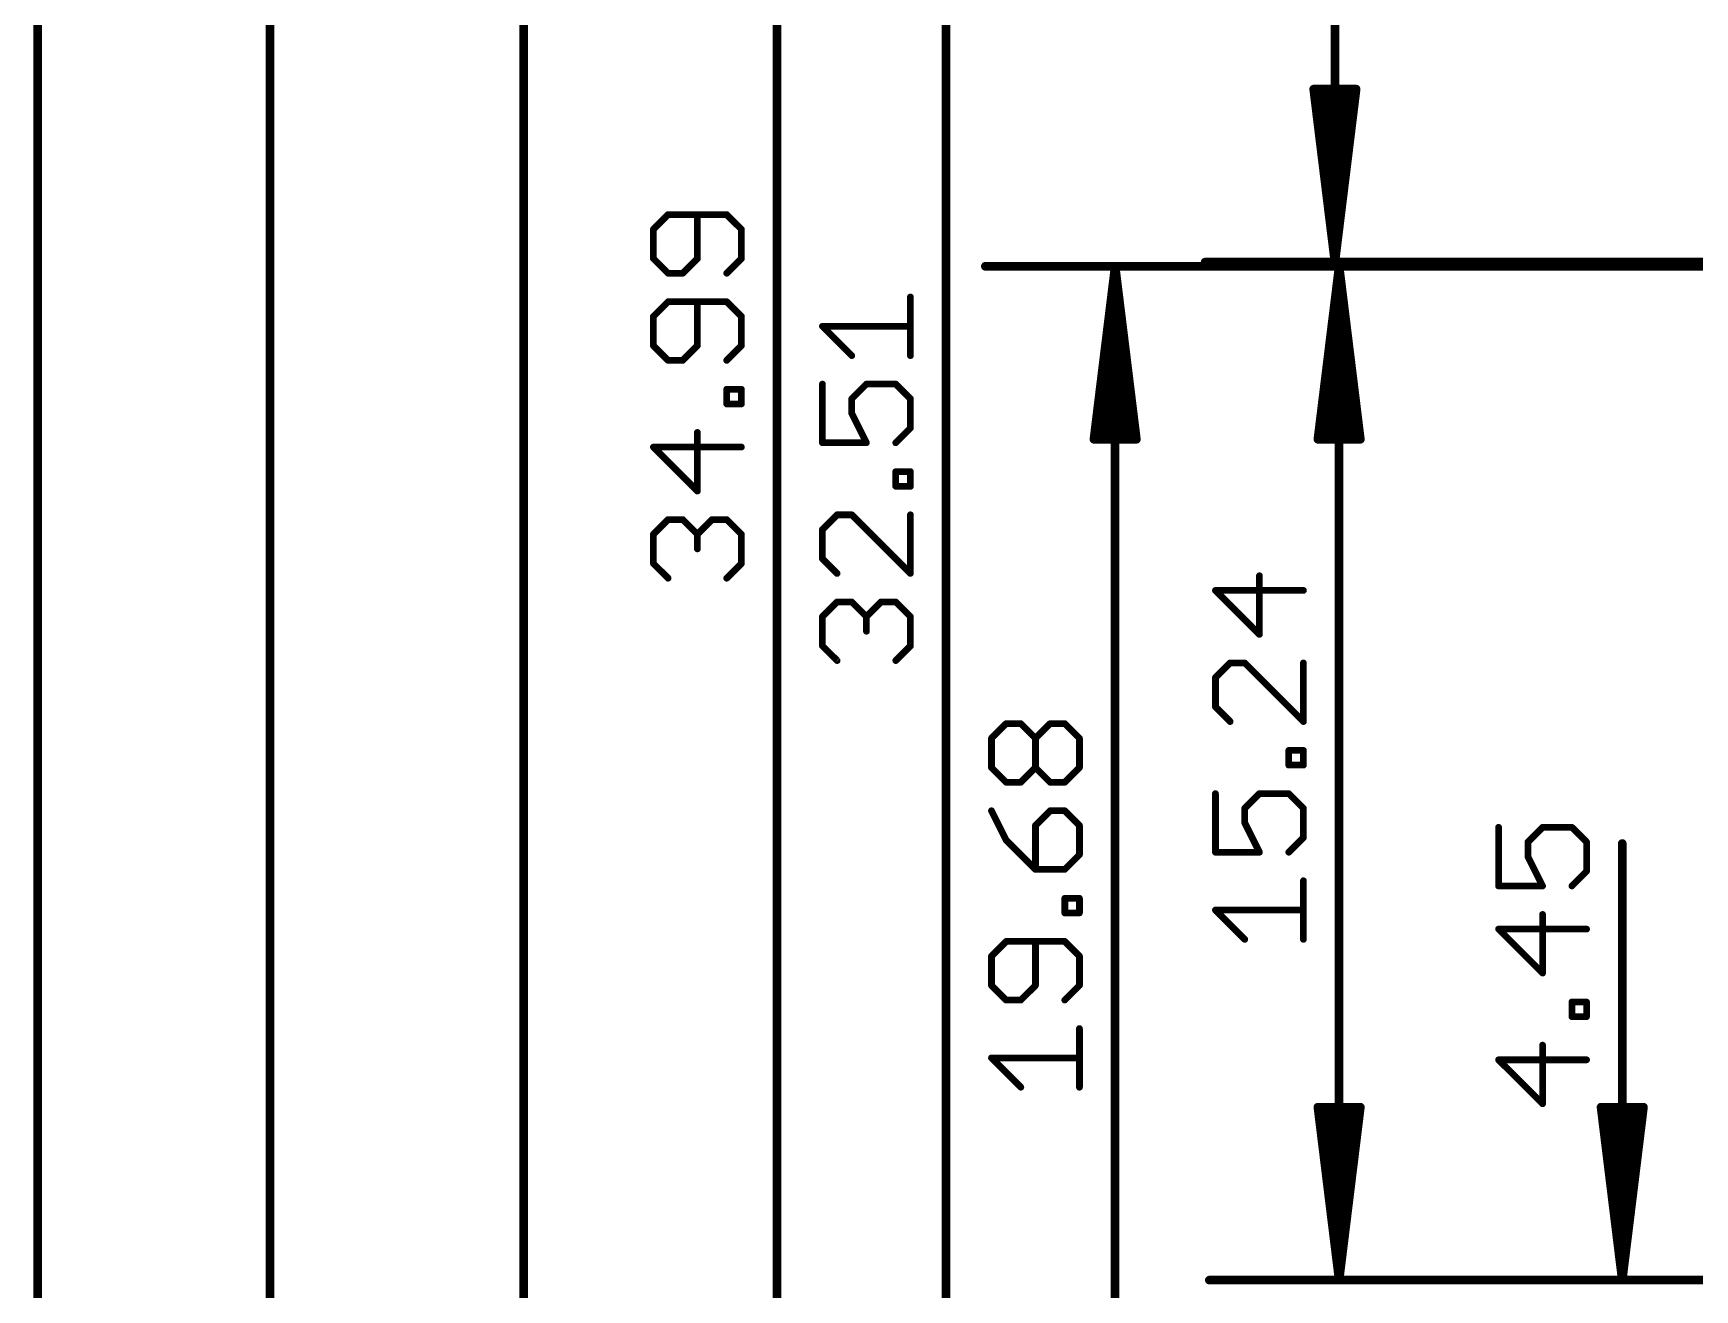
# Model space of a CAD drawing. Extents: x -31 to 85, y -21 to 97.
# Drawn here: x -28.96 to -3.99, y 4.3 to 23.19 of the extents above; entities that cross this region are included whole.
import ezdxf

# ---------------------------------------------------------------- set-up
doc = ezdxf.new("R2010")
doc.units = 0
doc.layers.add('47', color=253, linetype='CONTINUOUS')

msp = doc.modelspace()

# ---------------------------------------------------------------- linework, layer by layer
at = {"layer": '47'}
for points, const_width in [([(-28.8925, 0), (-28.8925, 84.963)], 0.13), ([(-25.4, 0), (-25.4, 79.9465)], 0.13), ([(-21.59, 0), (-21.59, 73.5965)], 0.13), ([(-17.78, 0), (-17.78, 34.9885)], 0.13), ([(-9.398, 19.7485), (-9.398, 34.9885)], 0.13), ([(-15.24, 0), (-15.24, 32.512)], 0.13), ([(-9.398, 19.7485), (-9.7172, 22.3485)], 0.13), ([(-9.7172, 22.3485), (-9.0788, 22.3485)], 0.13), ([(-9.398, 19.7485), (-9.658, 22.3485)], 0.13), ([(-9.398, 19.7485), (-9.528, 22.3485)], 0.13), ([(-9.0788, 22.3485), (-9.398, 19.7485)], 0.13), ([(-9.268, 22.3485), (-9.398, 19.7485)], 0.13), ([(-9.138, 22.3485), (-9.398, 19.7485)], 0.13), ([(-19.418, 20.462), (-19.6383, 20.2417)], 0.1016), ([(-18.5367, 20.462), (-19.418, 20.462)], 0.1016), ([(-18.9774, 19.8011), (-18.9774, 20.462)], 0.1016), ([(-18.3164, 20.2417), (-18.5367, 20.462)], 0.1016), ([(-19.6383, 20.2417), (-19.6383, 19.8011)], 0.1016), ([(-18.3164, 19.8011), (-18.3164, 20.2417)], 0.1016), ([(-19.6383, 19.8011), (-19.418, 19.5808)], 0.1016), ([(-19.1977, 19.5808), (-18.9774, 19.8011)], 0.1016), ([(-18.5367, 19.5808), (-18.3164, 19.8011)], 0.1016), ([(40.8305, 19.685), (-14.65, 19.685)], 0.13), ([(-12.7, 19.685), (-13.0192, 17.085)], 0.13), ([(-12.7, 19.685), (-12.96, 17.085)], 0.13), ([(-12.7, 19.685), (-12.83, 17.085)], 0.13), ([(-12.7, 0), (-12.7, 19.685)], 0.13), ([(-12.3808, 17.085), (-12.7, 19.685)], 0.13), ([(-12.57, 17.085), (-12.7, 19.685)], 0.13), ([(-12.44, 17.085), (-12.7, 19.685)], 0.13), ([(25.2095, 19.7485), (-11.348, 19.7485)], 0.13), ([(25.3365, 19.685), (-11.2845, 19.685)], 0.13), ([(-9.3345, 19.685), (-9.6537, 17.085)], 0.13), ([(-9.3345, 19.685), (-9.5945, 17.085)], 0.13), ([(-9.3345, 19.685), (-9.4645, 17.085)], 0.13), ([(-9.3345, 4.445), (-9.3345, 19.685)], 0.13), ([(-9.0153, 17.085), (-9.3345, 19.685)], 0.13), ([(-9.2045, 17.085), (-9.3345, 19.685)], 0.13), ([(-9.0745, 17.085), (-9.3345, 19.685)], 0.13), ([(-19.418, 19.5808), (-19.1977, 19.5808)], 0.1016), ([(-15.7764, 18.3425), (-15.7764, 19.2238)], 0.1016), ([(-19.418, 19.1523), (-19.6383, 18.932)], 0.1016), ([(-19.6383, 18.932), (-19.6383, 18.4913)], 0.1016), ([(-18.5367, 19.1523), (-19.418, 19.1523)], 0.1016), ([(-18.9774, 18.4913), (-18.9774, 19.1523)], 0.1016), ([(-18.3164, 18.932), (-18.5367, 19.1523)], 0.1016), ([(-18.3164, 18.4913), (-18.3164, 18.932)], 0.1016), ([(-16.6577, 18.3425), (-17.0983, 18.7831)], 0.1016), ([(-17.0983, 18.7831), (-15.7764, 18.7831)], 0.1016), ([(-19.6383, 18.4913), (-19.418, 18.271)], 0.1016), ([(-19.1977, 18.271), (-18.9774, 18.4913)], 0.1016), ([(-18.5367, 18.271), (-18.3164, 18.4913)], 0.1016), ([(-19.418, 18.271), (-19.1977, 18.271)], 0.1016), ([(-18.5367, 17.6162), (-18.5367, 17.8365)], 0.1016), ([(-18.5367, 17.8365), (-18.3164, 17.8365)], 0.1016), ([(-18.3164, 17.8365), (-18.3164, 17.6162)], 0.1016), ([(-17.0983, 17.9141), (-17.0983, 17.0328)], 0.1016), ([(-16.6577, 17.6937), (-16.4374, 17.9141)], 0.1016), ([(-16.6577, 17.4734), (-16.6577, 17.6937)], 0.1016), ([(-16.4374, 17.9141), (-15.9967, 17.9141)], 0.1016), ([(-15.9967, 17.9141), (-15.7764, 17.6937)], 0.1016), ([(-15.7764, 17.6937), (-15.7764, 17.2531)], 0.1016), ([(-18.3164, 17.6162), (-18.5367, 17.6162)], 0.1016), ([(-16.4374, 17.0328), (-16.6577, 17.4734)], 0.1016), ([(-18.9774, 16.3064), (-18.9774, 17.1877)], 0.1016), ([(-15.7764, 17.2531), (-15.9967, 17.0328)], 0.1016), ([(-18.3164, 16.9674), (-19.6383, 16.9674)], 0.1016), ([(-19.6383, 16.9674), (-18.9774, 16.3064)], 0.1016), ([(-17.0983, 17.0328), (-16.4374, 17.0328)], 0.1016), ([(-13.0192, 17.085), (-12.3808, 17.085)], 0.13), ([(-9.6537, 17.085), (-9.0153, 17.085)], 0.13), ([(-15.9967, 16.3779), (-15.9967, 16.5982)], 0.1016), ([(-15.9967, 16.5982), (-15.7764, 16.5982)], 0.1016), ([(-15.7764, 16.5982), (-15.7764, 16.3779)], 0.1016), ([(-15.7764, 16.3779), (-15.9967, 16.3779)], 0.1016), ([(-16.878, 15.9495), (-17.0983, 15.7292)], 0.1016), ([(-16.6577, 15.9495), (-16.878, 15.9495)], 0.1016), ([(-15.7764, 15.0682), (-16.6577, 15.9495)], 0.1016), ([(-15.7764, 15.9495), (-15.7764, 15.0682)], 0.1016), ([(-19.6383, 15.6577), (-19.418, 15.878)], 0.1016), ([(-19.418, 15.878), (-19.1977, 15.878)], 0.1016), ([(-19.1977, 15.878), (-18.9774, 15.6577)], 0.1016), ([(-18.9774, 15.6577), (-18.757, 15.878)], 0.1016), ([(-18.757, 15.878), (-18.5367, 15.878)], 0.1016), ([(-18.5367, 15.878), (-18.3164, 15.6577)], 0.1016), ([(-17.0983, 15.7292), (-17.0983, 15.2885)], 0.1016), ([(-19.6383, 15.217), (-19.6383, 15.6577)], 0.1016), ([(-18.9774, 15.6577), (-18.9774, 15.4374)], 0.1016), ([(-18.3164, 15.6577), (-18.3164, 15.217)], 0.1016), ([(-19.418, 14.9967), (-19.6383, 15.217)], 0.1016), ([(-18.3164, 15.217), (-18.5367, 14.9967)], 0.1016), ([(-17.0983, 15.2885), (-16.878, 15.0682)], 0.1016), ([(-10.5319, 14.1515), (-10.5319, 15.0328)], 0.1016), ([(-9.8709, 14.8125), (-11.1928, 14.8125)], 0.1016), ([(-11.1928, 14.8125), (-10.5319, 14.1515)], 0.1016), ([(-17.0983, 14.4194), (-16.878, 14.6398)], 0.1016), ([(-16.878, 14.6398), (-16.6577, 14.6398)], 0.1016), ([(-16.6577, 14.6398), (-16.4374, 14.4194)], 0.1016), ([(-16.4374, 14.4194), (-16.217, 14.6398)], 0.1016), ([(-16.217, 14.6398), (-15.9967, 14.6398)], 0.1016), ([(-15.9967, 14.6398), (-15.7764, 14.4194)], 0.1016), ([(-17.0983, 13.9788), (-17.0983, 14.4194)], 0.1016), ([(-16.4374, 14.4194), (-16.4374, 14.1991)], 0.1016), ([(-15.7764, 14.4194), (-15.7764, 13.9788)], 0.1016), ([(-16.878, 13.7585), (-17.0983, 13.9788)], 0.1016), ([(-15.7764, 13.9788), (-15.9967, 13.7585)], 0.1016), ([(-10.9725, 13.7231), (-11.1928, 13.5027)], 0.1016), ([(-10.7522, 13.7231), (-10.9725, 13.7231)], 0.1016), ([(-9.8709, 12.8418), (-10.7522, 13.7231)], 0.1016), ([(-9.8709, 13.7231), (-9.8709, 12.8418)], 0.1016), ([(-11.1928, 13.5027), (-11.1928, 13.0621)], 0.1016), ([(-11.1928, 13.0621), (-10.9725, 12.8418)], 0.1016), ([(-14.5583, 12.59), (-14.338, 12.8103)], 0.1016), ([(-14.338, 12.8103), (-14.1177, 12.8103)], 0.1016), ([(-14.1177, 12.8103), (-13.8974, 12.59)], 0.1016), ([(-13.8974, 12.59), (-13.677, 12.8103)], 0.1016), ([(-13.677, 12.8103), (-13.4567, 12.8103)], 0.1016), ([(-13.4567, 12.8103), (-13.2364, 12.59)], 0.1016), ([(-14.5583, 12.1493), (-14.5583, 12.59)], 0.1016), ([(-13.8974, 12.1493), (-13.8974, 12.59)], 0.1016), ([(-13.2364, 12.59), (-13.2364, 12.1493)], 0.1016), ([(-10.0912, 12.1869), (-10.0912, 12.4072)], 0.1016), ([(-10.0912, 12.4072), (-9.8709, 12.4072)], 0.1016), ([(-9.8709, 12.1869), (-10.0912, 12.1869)], 0.1016), ([(-9.8709, 12.4072), (-9.8709, 12.1869)], 0.1016), ([(-14.338, 11.929), (-14.5583, 12.1493)], 0.1016), ([(-13.8974, 12.1493), (-14.1177, 11.929)], 0.1016), ([(-13.677, 11.929), (-13.8974, 12.1493)], 0.1016), ([(-13.2364, 12.1493), (-13.4567, 11.929)], 0.1016), ([(-14.1177, 11.929), (-14.338, 11.929)], 0.1016), ([(-13.4567, 11.929), (-13.677, 11.929)], 0.1016), ([(-11.1928, 11.7585), (-11.1928, 10.8772)], 0.1016), ([(-10.7522, 11.5382), (-10.5319, 11.7585)], 0.1016), ([(-10.5319, 11.7585), (-10.0912, 11.7585)], 0.1016), ([(-10.0912, 11.7585), (-9.8709, 11.5382)], 0.1016), ([(-14.5583, 11.5006), (-14.338, 11.0599)], 0.1016), ([(-13.677, 11.5006), (-13.8974, 11.2802)], 0.1016), ([(-13.4567, 11.5006), (-13.677, 11.5006)], 0.1016), ([(-13.2364, 11.2802), (-13.4567, 11.5006)], 0.1016), ([(-10.7522, 11.3178), (-10.7522, 11.5382)], 0.1016), ([(-9.8709, 11.5382), (-9.8709, 11.0975)], 0.1016), ([(-13.8974, 11.2802), (-13.8974, 10.6193)], 0.1016), ([(-13.2364, 10.8396), (-13.2364, 11.2802)], 0.1016), ([(-10.5319, 10.8772), (-10.7522, 11.3178)], 0.1016), ([(-6.9383, 11.2514), (-6.9383, 10.3701)], 0.1016), ([(-6.4977, 11.0311), (-6.2774, 11.2514)], 0.1016), ([(-6.2774, 11.2514), (-5.8367, 11.2514)], 0.1016), ([(-5.8367, 11.2514), (-5.6164, 11.0311)], 0.1016), ([(-14.338, 11.0599), (-13.8974, 10.6193)], 0.1016), ([(-9.8709, 11.0975), (-10.0912, 10.8772)], 0.1016), ([(-6.4977, 10.8108), (-6.4977, 11.0311)], 0.1016), ([(-5.6164, 11.0311), (-5.6164, 10.5904)], 0.1016), ([(-5.08, 4.445), (-5.08, 11.0081)], 0.13), ([(-13.4567, 10.6193), (-13.2364, 10.8396)], 0.1016), ([(-11.1928, 10.8772), (-10.5319, 10.8772)], 0.1016), ([(-6.2774, 10.3701), (-6.4977, 10.8108)], 0.1016), ([(-13.8974, 10.6193), (-13.4567, 10.6193)], 0.1016), ([(-9.8709, 9.5675), (-9.8709, 10.4488)], 0.1016), ([(-5.6164, 10.5904), (-5.8367, 10.3701)], 0.1016), ([(-6.9383, 10.3701), (-6.2774, 10.3701)], 0.1016), ([(-13.4567, 9.9644), (-13.4567, 10.1847)], 0.1016), ([(-13.4567, 10.1847), (-13.2364, 10.1847)], 0.1016), ([(-13.2364, 9.9644), (-13.4567, 9.9644)], 0.1016), ([(-13.2364, 10.1847), (-13.2364, 9.9644)], 0.1016), ([(-10.7522, 9.5675), (-11.1928, 10.0081)], 0.1016), ([(-11.1928, 10.0081), (-9.8709, 10.0081)], 0.1016), ([(-6.2774, 9.0604), (-6.2774, 9.9417)], 0.1016), ([(-5.6164, 9.7214), (-6.9383, 9.7214)], 0.1016), ([(-6.9383, 9.7214), (-6.2774, 9.0604)], 0.1016), ([(-14.338, 9.536), (-14.5583, 9.3157)], 0.1016), ([(-13.4567, 9.536), (-14.338, 9.536)], 0.1016), ([(-13.8974, 8.875), (-13.8974, 9.536)], 0.1016), ([(-13.2364, 9.3157), (-13.4567, 9.536)], 0.1016), ([(-14.5583, 9.3157), (-14.5583, 8.875)], 0.1016), ([(-13.2364, 8.875), (-13.2364, 9.3157)], 0.1016), ([(-14.5583, 8.875), (-14.338, 8.6547)], 0.1016), ([(-14.1177, 8.6547), (-13.8974, 8.875)], 0.1016), ([(-13.4567, 8.6547), (-13.2364, 8.875)], 0.1016), ([(-14.338, 8.6547), (-14.1177, 8.6547)], 0.1016), ([(-5.8367, 8.4055), (-5.8367, 8.6258)], 0.1016), ([(-5.8367, 8.6258), (-5.6164, 8.6258)], 0.1016), ([(-5.6164, 8.6258), (-5.6164, 8.4055)], 0.1016), ([(-13.2364, 7.345), (-13.2364, 8.2263)], 0.1016), ([(-5.6164, 8.4055), (-5.8367, 8.4055)], 0.1016), ([(-6.2774, 7.0958), (-6.2774, 7.9771)], 0.1016), ([(-14.1177, 7.345), (-14.5583, 7.7856)], 0.1016), ([(-14.5583, 7.7856), (-13.2364, 7.7856)], 0.1016), ([(-5.6164, 7.7568), (-6.9383, 7.7568)], 0.1016), ([(-6.9383, 7.7568), (-6.2774, 7.0958)], 0.1016), ([(-9.3345, 4.445), (-9.6537, 7.045)], 0.13), ([(-9.6537, 7.045), (-9.0153, 7.045)], 0.13), ([(-9.3345, 4.445), (-9.5945, 7.045)], 0.13), ([(-9.3345, 4.445), (-9.4645, 7.045)], 0.13), ([(-9.0153, 7.045), (-9.3345, 4.445)], 0.13), ([(-9.2045, 7.045), (-9.3345, 4.445)], 0.13), ([(-9.0745, 7.045), (-9.3345, 4.445)], 0.13), ([(-5.08, 4.445), (-5.3992, 7.045)], 0.13), ([(-5.3992, 7.045), (-4.7608, 7.045)], 0.13), ([(-5.08, 4.445), (-5.34, 7.045)], 0.13), ([(-5.08, 4.445), (-5.21, 7.045)], 0.13), ([(-4.7608, 7.045), (-5.08, 4.445)], 0.13), ([(-4.95, 7.045), (-5.08, 4.445)], 0.13), ([(-4.82, 7.045), (-5.08, 4.445)], 0.13), ([(25.2095, 4.445), (-11.2845, 4.445)], 0.13), ([(25.2095, 4.445), (-7.03, 4.445)], 0.13)]:
    msp.add_lwpolyline(points, dxfattribs=dict(at, const_width=const_width))
for points, const_width in [([(-9.685, 22.3525, 1), (-9.7495, 22.3445)], 0.065), ([(-9.7172, 22.381, 1), (-9.7172, 22.316)], 0.065), ([(-9.6257, 22.3517, 1), (-9.6903, 22.3453)], 0.065), ([(-9.4955, 22.3501, 1), (-9.5605, 22.3469)], 0.065), ([(-9.2355, 22.3469, 1), (-9.3005, 22.3501)], 0.065), ([(-9.1057, 22.3453, 1), (-9.1703, 22.3517)], 0.065), ([(-9.0465, 22.3445, 1), (-9.111, 22.3525)], 0.065), ([(-9.0788, 22.316, 1), (-9.0788, 22.381)], 0.065), ([(-19.418, 20.4874, 1), (-19.418, 20.4366)], 0.0508), ([(-19.4, 20.4441, 1), (-19.436, 20.48)], 0.0508), ([(-18.952, 20.462, 1), (-19.0028, 20.462)], 0.0508), ([(-18.5188, 20.48, 1), (-18.5547, 20.4441)], 0.0508), ([(-18.5367, 20.4366, 1), (-18.5367, 20.4874)], 0.0508), ([(-19.6129, 20.2417, 1), (-19.6637, 20.2417)], 0.0508), ([(-19.6563, 20.2597, 1), (-19.6204, 20.2238)], 0.0508), ([(-18.291, 20.2417, 1), (-18.3418, 20.2417)], 0.0508), ([(-18.3344, 20.2238, 1), (-18.2984, 20.2597)], 0.0508), ([(-19.6204, 19.819, 1), (-19.6563, 19.7831)], 0.0508), ([(-19.6637, 19.8011, 1), (-19.6129, 19.8011)], 0.0508), ([(-19.0028, 19.8011, 1), (-18.952, 19.8011)], 0.0508), ([(-18.9594, 19.7831, 1), (-18.9953, 19.819)], 0.0508), ([(-18.3418, 19.8011, 1), (-18.291, 19.8011)], 0.0508), ([(-18.2984, 19.7831, 1), (-18.3344, 19.819)], 0.0508), ([(-14.65, 19.7175, 1), (-14.65, 19.6525)], 0.065), ([(-12.6675, 19.685, 1), (-12.7325, 19.685)], 0.065), ([(-12.6677, 19.689, 1), (-12.7323, 19.681)], 0.065), ([(-12.6675, 19.6834, 1), (-12.7325, 19.6866)], 0.065), ([(-12.6675, 19.6866, 1), (-12.7325, 19.6834)], 0.065), ([(-12.6677, 19.6882, 1), (-12.7323, 19.6818)], 0.065), ([(-12.6677, 19.681, 1), (-12.7323, 19.689)], 0.065), ([(-12.6677, 19.6818, 1), (-12.7323, 19.6882)], 0.065), ([(-11.348, 19.781, 1), (-11.348, 19.716)], 0.065), ([(-11.2845, 19.7175, 1), (-11.2845, 19.6525)], 0.065), ([(-9.4303, 19.7525, 1), (-9.3657, 19.7445)], 0.065), ([(-9.4303, 19.7517, 1), (-9.3657, 19.7453)], 0.065), ([(-9.4305, 19.7469, 1), (-9.3655, 19.7501)], 0.065), ([(-9.4305, 19.7501, 1), (-9.3655, 19.7469)], 0.065), ([(-9.4305, 19.7485, 1), (-9.3655, 19.7485)], 0.065), ([(-9.4303, 19.7445, 1), (-9.3657, 19.7525)], 0.065), ([(-9.4303, 19.7453, 1), (-9.3657, 19.7517)], 0.065), ([(-9.302, 19.685, 1), (-9.367, 19.685)], 0.065), ([(-9.3022, 19.689, 1), (-9.3668, 19.681)], 0.065), ([(-9.302, 19.6834, 1), (-9.367, 19.6866)], 0.065), ([(-9.302, 19.6866, 1), (-9.367, 19.6834)], 0.065), ([(-9.3022, 19.6882, 1), (-9.3668, 19.6818)], 0.065), ([(-9.3022, 19.681, 1), (-9.3668, 19.689)], 0.065), ([(-9.3022, 19.6818, 1), (-9.3668, 19.6882)], 0.065), ([(-19.418, 19.6062, 1), (-19.418, 19.5554)], 0.0508), ([(-19.436, 19.5628, 1), (-19.4, 19.5987)], 0.0508), ([(-19.2156, 19.5987, 1), (-19.1797, 19.5628)], 0.0508), ([(-19.1977, 19.5554, 1), (-19.1977, 19.6062)], 0.0508), ([(-18.5547, 19.5987, 1), (-18.5188, 19.5628)], 0.0508), ([(-15.751, 19.2238, 1), (-15.8018, 19.2238)], 0.0508), ([(-19.6563, 18.95, 1), (-19.6204, 18.914)], 0.0508), ([(-19.6129, 18.932, 1), (-19.6637, 18.932)], 0.0508), ([(-19.418, 19.1777, 1), (-19.418, 19.1269)], 0.0508), ([(-19.4, 19.1344, 1), (-19.436, 19.1703)], 0.0508), ([(-18.952, 19.1523, 1), (-19.0028, 19.1523)], 0.0508), ([(-18.5188, 19.1703, 1), (-18.5547, 19.1344)], 0.0508), ([(-18.5367, 19.1269, 1), (-18.5367, 19.1777)], 0.0508), ([(-18.291, 18.932, 1), (-18.3418, 18.932)], 0.0508), ([(-18.3344, 18.914, 1), (-18.2984, 18.95)], 0.0508), ([(-17.0804, 18.8011, 1), (-17.1163, 18.7652)], 0.0508), ([(-17.0983, 18.8085, 1), (-17.0983, 18.7577)], 0.0508), ([(-15.7764, 18.7577, 1), (-15.7764, 18.8085)], 0.0508), ([(-19.6204, 18.5093, 1), (-19.6563, 18.4734)], 0.0508), ([(-19.6637, 18.4913, 1), (-19.6129, 18.4913)], 0.0508), ([(-19.0028, 18.4913, 1), (-18.952, 18.4913)], 0.0508), ([(-18.9594, 18.4734, 1), (-18.9953, 18.5093)], 0.0508), ([(-18.3418, 18.4913, 1), (-18.291, 18.4913)], 0.0508), ([(-18.2984, 18.4734, 1), (-18.3344, 18.5093)], 0.0508), ([(-19.418, 18.2964, 1), (-19.418, 18.2456)], 0.0508), ([(-19.436, 18.2531, 1), (-19.4, 18.289)], 0.0508), ([(-19.2156, 18.289, 1), (-19.1797, 18.2531)], 0.0508), ([(-19.1977, 18.2456, 1), (-19.1977, 18.2964)], 0.0508), ([(-18.5547, 18.289, 1), (-18.5188, 18.2531)], 0.0508), ([(-16.6756, 18.3245, 1), (-16.6397, 18.3605)], 0.0508), ([(-15.8018, 18.3425, 1), (-15.751, 18.3425)], 0.0508), ([(-18.5113, 17.8365, 1), (-18.5621, 17.8365)], 0.0508), ([(-18.5367, 17.8619, 1), (-18.5367, 17.8111)], 0.0508), ([(-18.291, 17.8365, 1), (-18.3418, 17.8365)], 0.0508), ([(-18.3164, 17.8111, 1), (-18.3164, 17.8619)], 0.0508), ([(-17.0729, 17.9141, 1), (-17.1237, 17.9141)], 0.0508), ([(-16.6323, 17.6937, 1), (-16.6831, 17.6937)], 0.0508), ([(-16.6756, 17.7117, 1), (-16.6397, 17.6758)], 0.0508), ([(-16.4374, 17.9395, 1), (-16.4374, 17.8887)], 0.0508), ([(-16.4194, 17.8961, 1), (-16.4553, 17.932)], 0.0508), ([(-15.9788, 17.932, 1), (-16.0147, 17.8961)], 0.0508), ([(-15.9967, 17.8887, 1), (-15.9967, 17.9395)], 0.0508), ([(-15.751, 17.6937, 1), (-15.8018, 17.6937)], 0.0508), ([(-15.7944, 17.6758, 1), (-15.7584, 17.7117)], 0.0508), ([(-18.5367, 17.6416, 1), (-18.5367, 17.5908)], 0.0508), ([(-18.5621, 17.6162, 1), (-18.5113, 17.6162)], 0.0508), ([(-18.3418, 17.6162, 1), (-18.291, 17.6162)], 0.0508), ([(-18.3164, 17.5908, 1), (-18.3164, 17.6416)], 0.0508), ([(-16.635, 17.4848, 1), (-16.6804, 17.4621)], 0.0508), ([(-16.6831, 17.4734, 1), (-16.6323, 17.4734)], 0.0508), ([(-18.952, 17.1877, 1), (-19.0028, 17.1877)], 0.0508), ([(-15.8018, 17.2531, 1), (-15.751, 17.2531)], 0.0508), ([(-15.7584, 17.2351, 1), (-15.7944, 17.2711)], 0.0508), ([(-19.6204, 16.9854, 1), (-19.6563, 16.9494)], 0.0508), ([(-19.6383, 16.9928, 1), (-19.6383, 16.942)], 0.0508), ([(-18.3164, 16.942, 1), (-18.3164, 16.9928)], 0.0508), ([(-17.0983, 17.0582, 1), (-17.0983, 17.0074)], 0.0508), ([(-17.1237, 17.0328, 1), (-17.0729, 17.0328)], 0.0508), ([(-16.4601, 17.0214, 1), (-16.4146, 17.0441)], 0.0508), ([(-16.4374, 17.0074, 1), (-16.4374, 17.0582)], 0.0508), ([(-16.0147, 17.0507, 1), (-15.9788, 17.0148)], 0.0508), ([(-13.0192, 17.1175, 1), (-13.0192, 17.0525)], 0.065), ([(-13.0515, 17.089, 1), (-12.987, 17.081)], 0.065), ([(-12.9923, 17.0882, 1), (-12.9277, 17.0818)], 0.065), ([(-12.8625, 17.0866, 1), (-12.7975, 17.0834)], 0.065), ([(-12.6025, 17.0834, 1), (-12.5375, 17.0866)], 0.065), ([(-12.4723, 17.0818, 1), (-12.4077, 17.0882)], 0.065), ([(-12.413, 17.081, 1), (-12.3485, 17.089)], 0.065), ([(-12.3808, 17.0525, 1), (-12.3808, 17.1175)], 0.065), ([(-9.6537, 17.1175, 1), (-9.6537, 17.0525)], 0.065), ([(-9.686, 17.089, 1), (-9.6215, 17.081)], 0.065), ([(-9.6268, 17.0882, 1), (-9.5622, 17.0818)], 0.065), ([(-9.497, 17.0866, 1), (-9.432, 17.0834)], 0.065), ([(-9.237, 17.0834, 1), (-9.172, 17.0866)], 0.065), ([(-9.1068, 17.0818, 1), (-9.0422, 17.0882)], 0.065), ([(-9.0475, 17.081, 1), (-8.983, 17.089)], 0.065), ([(-9.0153, 17.0525, 1), (-9.0153, 17.1175)], 0.065), ([(-15.9713, 16.5982, 1), (-16.0221, 16.5982)], 0.0508), ([(-15.9967, 16.6236, 1), (-15.9967, 16.5728)], 0.0508), ([(-15.751, 16.5982, 1), (-15.8018, 16.5982)], 0.0508), ([(-15.7764, 16.5728, 1), (-15.7764, 16.6236)], 0.0508), ([(-19.0028, 16.3064, 1), (-18.952, 16.3064)], 0.0508), ([(-18.9953, 16.2885, 1), (-18.9594, 16.3244)], 0.0508), ([(-15.9967, 16.4033, 1), (-15.9967, 16.3525)], 0.0508), ([(-16.0221, 16.3779, 1), (-15.9713, 16.3779)], 0.0508), ([(-15.8018, 16.3779, 1), (-15.751, 16.3779)], 0.0508), ([(-15.7764, 16.3525, 1), (-15.7764, 16.4033)], 0.0508), ([(-16.878, 15.9749, 1), (-16.878, 15.9241)], 0.0508), ([(-16.86, 15.9315, 1), (-16.896, 15.9674)], 0.0508), ([(-16.6397, 15.9674, 1), (-16.6756, 15.9315)], 0.0508), ([(-16.6577, 15.9241, 1), (-16.6577, 15.9749)], 0.0508), ([(-15.751, 15.9495, 1), (-15.8018, 15.9495)], 0.0508), ([(-19.418, 15.9034, 1), (-19.418, 15.8526)], 0.0508), ([(-19.4, 15.86, 1), (-19.436, 15.896)], 0.0508), ([(-19.1797, 15.896, 1), (-19.2156, 15.86)], 0.0508), ([(-19.1977, 15.8526, 1), (-19.1977, 15.9034)], 0.0508), ([(-18.757, 15.9034, 1), (-18.757, 15.8526)], 0.0508), ([(-18.7391, 15.86, 1), (-18.775, 15.896)], 0.0508), ([(-18.5188, 15.896, 1), (-18.5547, 15.86)], 0.0508), ([(-18.5367, 15.8526, 1), (-18.5367, 15.9034)], 0.0508), ([(-17.0729, 15.7292, 1), (-17.1237, 15.7292)], 0.0508), ([(-17.1163, 15.7471, 1), (-17.0804, 15.7112)], 0.0508), ([(-19.6129, 15.6577, 1), (-19.6637, 15.6577)], 0.0508), ([(-19.6563, 15.6756, 1), (-19.6204, 15.6397)], 0.0508), ([(-18.952, 15.6577, 1), (-19.0028, 15.6577)], 0.0508), ([(-18.9953, 15.6756, 1), (-18.9594, 15.6397)], 0.0508), ([(-18.9953, 15.6397, 1), (-18.9594, 15.6756)], 0.0508), ([(-18.291, 15.6577, 1), (-18.3418, 15.6577)], 0.0508), ([(-18.3344, 15.6397, 1), (-18.2984, 15.6756)], 0.0508), ([(-19.6204, 15.235, 1), (-19.6563, 15.1991)], 0.0508), ([(-19.6637, 15.217, 1), (-19.6129, 15.217)], 0.0508), ([(-19.0028, 15.4374, 1), (-18.952, 15.4374)], 0.0508), ([(-18.3418, 15.217, 1), (-18.291, 15.217)], 0.0508), ([(-18.2984, 15.1991, 1), (-18.3344, 15.235)], 0.0508), ([(-17.0804, 15.3065, 1), (-17.1163, 15.2705)], 0.0508), ([(-17.1237, 15.2885, 1), (-17.0729, 15.2885)], 0.0508), ([(-19.436, 14.9788, 1), (-19.4, 15.0147)], 0.0508), ([(-18.5547, 15.0147, 1), (-18.5188, 14.9788)], 0.0508), ([(-16.896, 15.0502, 1), (-16.86, 15.0862)], 0.0508), ([(-15.8018, 15.0682, 1), (-15.751, 15.0682)], 0.0508), ([(-15.7944, 15.0502, 1), (-15.7584, 15.0862)], 0.0508), ([(-10.5065, 15.0328, 1), (-10.5573, 15.0328)], 0.0508), ([(-11.1928, 14.8379, 1), (-11.1928, 14.7871)], 0.0508), ([(-11.1749, 14.8304, 1), (-11.2108, 14.7945)], 0.0508), ([(-9.8709, 14.7871, 1), (-9.8709, 14.8379)], 0.0508), ([(-16.878, 14.6652, 1), (-16.878, 14.6144)], 0.0508), ([(-16.86, 14.6218, 1), (-16.896, 14.6577)], 0.0508), ([(-16.6397, 14.6577, 1), (-16.6756, 14.6218)], 0.0508), ([(-16.6577, 14.6144, 1), (-16.6577, 14.6652)], 0.0508), ([(-16.217, 14.6652, 1), (-16.217, 14.6144)], 0.0508), ([(-16.1991, 14.6218, 1), (-16.235, 14.6577)], 0.0508), ([(-15.9788, 14.6577, 1), (-16.0147, 14.6218)], 0.0508), ([(-15.9967, 14.6144, 1), (-15.9967, 14.6652)], 0.0508), ([(-17.0729, 14.4194, 1), (-17.1237, 14.4194)], 0.0508), ([(-17.1163, 14.4374, 1), (-17.0804, 14.4015)], 0.0508), ([(-16.412, 14.4194, 1), (-16.4628, 14.4194)], 0.0508), ([(-16.4553, 14.4374, 1), (-16.4194, 14.4015)], 0.0508), ([(-16.4553, 14.4015, 1), (-16.4194, 14.4374)], 0.0508), ([(-15.751, 14.4194, 1), (-15.8018, 14.4194)], 0.0508), ([(-15.7944, 14.4015, 1), (-15.7584, 14.4374)], 0.0508), ([(-17.0804, 13.9967, 1), (-17.1163, 13.9608)], 0.0508), ([(-17.1237, 13.9788, 1), (-17.0729, 13.9788)], 0.0508), ([(-16.4628, 14.1991, 1), (-16.412, 14.1991)], 0.0508), ([(-15.8018, 13.9788, 1), (-15.751, 13.9788)], 0.0508), ([(-15.7584, 13.9608, 1), (-15.7944, 13.9967)], 0.0508), ([(-10.5573, 14.1515, 1), (-10.5065, 14.1515)], 0.0508), ([(-10.5498, 14.1335, 1), (-10.5139, 14.1695)], 0.0508), ([(-16.896, 13.7405, 1), (-16.86, 13.7764)], 0.0508), ([(-16.0147, 13.7764, 1), (-15.9788, 13.7405)], 0.0508), ([(-10.9725, 13.7485, 1), (-10.9725, 13.6977)], 0.0508), ([(-10.9545, 13.7051, 1), (-10.9905, 13.741)], 0.0508), ([(-10.7342, 13.741, 1), (-10.7701, 13.7051)], 0.0508), ([(-10.7522, 13.6977, 1), (-10.7522, 13.7485)], 0.0508), ([(-9.8455, 13.7231, 1), (-9.8963, 13.7231)], 0.0508), ([(-11.1674, 13.5027, 1), (-11.2182, 13.5027)], 0.0508), ([(-11.2108, 13.5207, 1), (-11.1749, 13.4848)], 0.0508), ([(-11.1749, 13.0801, 1), (-11.2108, 13.0441)], 0.0508), ([(-11.2182, 13.0621, 1), (-11.1674, 13.0621)], 0.0508), ([(-14.338, 12.8357, 1), (-14.338, 12.7849)], 0.0508), ([(-14.32, 12.7923, 1), (-14.356, 12.8282)], 0.0508), ([(-14.0997, 12.8282, 1), (-14.1356, 12.7923)], 0.0508), ([(-14.1177, 12.7849, 1), (-14.1177, 12.8357)], 0.0508), ([(-13.677, 12.8357, 1), (-13.677, 12.7849)], 0.0508), ([(-13.6591, 12.7923, 1), (-13.695, 12.8282)], 0.0508), ([(-13.4388, 12.8282, 1), (-13.4747, 12.7923)], 0.0508), ([(-13.4567, 12.7849, 1), (-13.4567, 12.8357)], 0.0508), ([(-10.9905, 12.8238, 1), (-10.9545, 12.8597)], 0.0508), ([(-9.8963, 12.8418, 1), (-9.8455, 12.8418)], 0.0508), ([(-9.8889, 12.8238, 1), (-9.8529, 12.8597)], 0.0508), ([(-14.5329, 12.59, 1), (-14.5837, 12.59)], 0.0508), ([(-14.5763, 12.6079, 1), (-14.5404, 12.572)], 0.0508), ([(-13.872, 12.59, 1), (-13.9228, 12.59)], 0.0508), ([(-13.9153, 12.6079, 1), (-13.8794, 12.572)], 0.0508), ([(-13.9153, 12.572, 1), (-13.8794, 12.6079)], 0.0508), ([(-13.211, 12.59, 1), (-13.2618, 12.59)], 0.0508), ([(-13.2544, 12.572, 1), (-13.2184, 12.6079)], 0.0508), ([(-10.0658, 12.4072, 1), (-10.1166, 12.4072)], 0.0508), ([(-10.0912, 12.4326, 1), (-10.0912, 12.3818)], 0.0508), ([(-10.0912, 12.2123, 1), (-10.0912, 12.1615)], 0.0508), ([(-9.8455, 12.4072, 1), (-9.8963, 12.4072)], 0.0508), ([(-9.8709, 12.3818, 1), (-9.8709, 12.4326)], 0.0508), ([(-9.8709, 12.1615, 1), (-9.8709, 12.2123)], 0.0508), ([(-14.5404, 12.1673, 1), (-14.5763, 12.1314)], 0.0508), ([(-14.5837, 12.1493, 1), (-14.5329, 12.1493)], 0.0508), ([(-13.9228, 12.1493, 1), (-13.872, 12.1493)], 0.0508), ([(-13.8794, 12.1673, 1), (-13.9153, 12.1314)], 0.0508), ([(-13.8794, 12.1314, 1), (-13.9153, 12.1673)], 0.0508), ([(-13.2618, 12.1493, 1), (-13.211, 12.1493)], 0.0508), ([(-13.2184, 12.1314, 1), (-13.2544, 12.1673)], 0.0508), ([(-10.1166, 12.1869, 1), (-10.0658, 12.1869)], 0.0508), ([(-9.8963, 12.1869, 1), (-9.8455, 12.1869)], 0.0508), ([(-14.338, 11.9544, 1), (-14.338, 11.9036)], 0.0508), ([(-14.356, 11.911, 1), (-14.32, 11.947)], 0.0508), ([(-14.1356, 11.947, 1), (-14.0997, 11.911)], 0.0508), ([(-14.1177, 11.9036, 1), (-14.1177, 11.9544)], 0.0508), ([(-13.677, 11.9544, 1), (-13.677, 11.9036)], 0.0508), ([(-13.695, 11.911, 1), (-13.6591, 11.947)], 0.0508), ([(-13.4747, 11.947, 1), (-13.4388, 11.911)], 0.0508), ([(-13.4567, 11.9036, 1), (-13.4567, 11.9544)], 0.0508), ([(-11.1674, 11.7585, 1), (-11.2182, 11.7585)], 0.0508), ([(-10.5319, 11.7839, 1), (-10.5319, 11.7331)], 0.0508), ([(-10.5139, 11.7405, 1), (-10.5498, 11.7764)], 0.0508), ([(-10.0733, 11.7764, 1), (-10.1092, 11.7405)], 0.0508), ([(-10.0912, 11.7331, 1), (-10.0912, 11.7839)], 0.0508), ([(-14.5356, 11.5119, 1), (-14.581, 11.4892)], 0.0508), ([(-13.677, 11.526, 1), (-13.677, 11.4752)], 0.0508), ([(-13.6591, 11.4826, 1), (-13.695, 11.5185)], 0.0508), ([(-13.4388, 11.5185, 1), (-13.4747, 11.4826)], 0.0508), ([(-13.4567, 11.4752, 1), (-13.4567, 11.526)], 0.0508), ([(-10.7268, 11.5382, 1), (-10.7776, 11.5382)], 0.0508), ([(-10.7701, 11.5561, 1), (-10.7342, 11.5202)], 0.0508), ([(-9.8455, 11.5382, 1), (-9.8963, 11.5382)], 0.0508), ([(-9.8889, 11.5202, 1), (-9.8529, 11.5561)], 0.0508), ([(-13.872, 11.2802, 1), (-13.9228, 11.2802)], 0.0508), ([(-13.9153, 11.2982, 1), (-13.8794, 11.2623)], 0.0508), ([(-13.211, 11.2802, 1), (-13.2618, 11.2802)], 0.0508), ([(-13.2544, 11.2623, 1), (-13.2184, 11.2982)], 0.0508), ([(-10.7295, 11.3292, 1), (-10.7749, 11.3065)], 0.0508), ([(-10.7776, 11.3178, 1), (-10.7268, 11.3178)], 0.0508), ([(-6.9129, 11.2514, 1), (-6.9637, 11.2514)], 0.0508), ([(-6.2774, 11.2768, 1), (-6.2774, 11.226)], 0.0508), ([(-6.2594, 11.2334, 1), (-6.2953, 11.2694)], 0.0508), ([(-5.8188, 11.2694, 1), (-5.8547, 11.2334)], 0.0508), ([(-5.8367, 11.226, 1), (-5.8367, 11.2768)], 0.0508), ([(-14.32, 11.0779, 1), (-14.356, 11.042)], 0.0508), ([(-14.3607, 11.0486, 1), (-14.3153, 11.0713)], 0.0508), ([(-9.8963, 11.0975, 1), (-9.8455, 11.0975)], 0.0508), ([(-9.8529, 11.0795, 1), (-9.8889, 11.1155)], 0.0508), ([(-6.4723, 11.0311, 1), (-6.5231, 11.0311)], 0.0508), ([(-6.5156, 11.049, 1), (-6.4797, 11.0131)], 0.0508), ([(-5.591, 11.0311, 1), (-5.6418, 11.0311)], 0.0508), ([(-5.6344, 11.0131, 1), (-5.5984, 11.049)], 0.0508), ([(-5.0475, 11.0081, 1), (-5.1125, 11.0081)], 0.065), ([(-13.2618, 10.8396, 1), (-13.211, 10.8396)], 0.0508), ([(-13.2184, 10.8216, 1), (-13.2544, 10.8576)], 0.0508), ([(-11.1928, 10.9026, 1), (-11.1928, 10.8518)], 0.0508), ([(-11.2182, 10.8772, 1), (-11.1674, 10.8772)], 0.0508), ([(-10.5546, 10.8658, 1), (-10.5091, 10.8885)], 0.0508), ([(-10.5319, 10.8518, 1), (-10.5319, 10.9026)], 0.0508), ([(-10.1092, 10.8952, 1), (-10.0733, 10.8592)], 0.0508), ([(-6.475, 10.8221, 1), (-6.5204, 10.7994)], 0.0508), ([(-6.5231, 10.8108, 1), (-6.4723, 10.8108)], 0.0508), ([(-13.8974, 10.6447, 1), (-13.8974, 10.5939)], 0.0508), ([(-13.9228, 10.6193, 1), (-13.872, 10.6193)], 0.0508), ([(-13.9153, 10.6013, 1), (-13.8794, 10.6372)], 0.0508), ([(-13.4747, 10.6372, 1), (-13.4388, 10.6013)], 0.0508), ([(-13.4567, 10.5939, 1), (-13.4567, 10.6447)], 0.0508), ([(-9.8455, 10.4488, 1), (-9.8963, 10.4488)], 0.0508), ([(-5.6418, 10.5904, 1), (-5.591, 10.5904)], 0.0508), ([(-5.5984, 10.5725, 1), (-5.6344, 10.6084)], 0.0508), ([(-6.9383, 10.3955, 1), (-6.9383, 10.3447)], 0.0508), ([(-6.9637, 10.3701, 1), (-6.9129, 10.3701)], 0.0508), ([(-6.3001, 10.3588, 1), (-6.2546, 10.3815)], 0.0508), ([(-6.2774, 10.3447, 1), (-6.2774, 10.3955)], 0.0508), ([(-5.8547, 10.3881, 1), (-5.8188, 10.3522)], 0.0508), ([(-13.4313, 10.1847, 1), (-13.4821, 10.1847)], 0.0508), ([(-13.4567, 10.2101, 1), (-13.4567, 10.1593)], 0.0508), ([(-13.4567, 9.9898, 1), (-13.4567, 9.939)], 0.0508), ([(-13.4821, 9.9644, 1), (-13.4313, 9.9644)], 0.0508), ([(-13.211, 10.1847, 1), (-13.2618, 10.1847)], 0.0508), ([(-13.2618, 9.9644, 1), (-13.211, 9.9644)], 0.0508), ([(-13.2364, 10.1593, 1), (-13.2364, 10.2101)], 0.0508), ([(-13.2364, 9.939, 1), (-13.2364, 9.9898)], 0.0508), ([(-11.1749, 10.0261, 1), (-11.2108, 9.9901)], 0.0508), ([(-11.1928, 10.0335, 1), (-11.1928, 9.9827)], 0.0508), ([(-9.8709, 9.9827, 1), (-9.8709, 10.0335)], 0.0508), ([(-6.252, 9.9417, 1), (-6.3028, 9.9417)], 0.0508), ([(-6.9383, 9.7468, 1), (-6.9383, 9.696)], 0.0508), ([(-6.9204, 9.7393, 1), (-6.9563, 9.7034)], 0.0508), ([(-5.6164, 9.696, 1), (-5.6164, 9.7468)], 0.0508), ([(-14.338, 9.5614, 1), (-14.338, 9.5106)], 0.0508), ([(-14.32, 9.518, 1), (-14.356, 9.5539)], 0.0508), ([(-13.872, 9.536, 1), (-13.9228, 9.536)], 0.0508), ([(-13.4388, 9.5539, 1), (-13.4747, 9.518)], 0.0508), ([(-13.4567, 9.5106, 1), (-13.4567, 9.5614)], 0.0508), ([(-10.7701, 9.5495, 1), (-10.7342, 9.5854)], 0.0508), ([(-9.8963, 9.5675, 1), (-9.8455, 9.5675)], 0.0508), ([(-14.5329, 9.3157, 1), (-14.5837, 9.3157)], 0.0508), ([(-14.5763, 9.3336, 1), (-14.5404, 9.2977)], 0.0508), ([(-13.211, 9.3157, 1), (-13.2618, 9.3157)], 0.0508), ([(-13.2544, 9.2977, 1), (-13.2184, 9.3336)], 0.0508), ([(-6.3028, 9.0604, 1), (-6.252, 9.0604)], 0.0508), ([(-6.2953, 9.0424, 1), (-6.2594, 9.0783)], 0.0508), ([(-14.5404, 8.893, 1), (-14.5763, 8.857)], 0.0508), ([(-14.5837, 8.875, 1), (-14.5329, 8.875)], 0.0508), ([(-13.9228, 8.875, 1), (-13.872, 8.875)], 0.0508), ([(-13.8794, 8.857, 1), (-13.9153, 8.893)], 0.0508), ([(-13.2618, 8.875, 1), (-13.211, 8.875)], 0.0508), ([(-13.2184, 8.857, 1), (-13.2544, 8.893)], 0.0508), ([(-14.338, 8.6801, 1), (-14.338, 8.6293)], 0.0508), ([(-14.356, 8.6367, 1), (-14.32, 8.6727)], 0.0508), ([(-14.1356, 8.6727, 1), (-14.0997, 8.6367)], 0.0508), ([(-14.1177, 8.6293, 1), (-14.1177, 8.6801)], 0.0508), ([(-13.4747, 8.6727, 1), (-13.4388, 8.6367)], 0.0508), ([(-5.8113, 8.6258, 1), (-5.8621, 8.6258)], 0.0508), ([(-5.8367, 8.6512, 1), (-5.8367, 8.6004)], 0.0508), ([(-5.591, 8.6258, 1), (-5.6418, 8.6258)], 0.0508), ([(-5.6164, 8.6004, 1), (-5.6164, 8.6512)], 0.0508), ([(-13.211, 8.2263, 1), (-13.2618, 8.2263)], 0.0508), ([(-5.8367, 8.4309, 1), (-5.8367, 8.3801)], 0.0508), ([(-5.8621, 8.4055, 1), (-5.8113, 8.4055)], 0.0508), ([(-5.6418, 8.4055, 1), (-5.591, 8.4055)], 0.0508), ([(-5.6164, 8.3801, 1), (-5.6164, 8.4309)], 0.0508), ([(-6.252, 7.9771, 1), (-6.3028, 7.9771)], 0.0508), ([(-14.5404, 7.8036, 1), (-14.5763, 7.7676)], 0.0508), ([(-14.5583, 7.811, 1), (-14.5583, 7.7602)], 0.0508), ([(-13.2364, 7.7602, 1), (-13.2364, 7.811)], 0.0508), ([(-6.9383, 7.7822, 1), (-6.9383, 7.7314)], 0.0508), ([(-6.9204, 7.7747, 1), (-6.9563, 7.7388)], 0.0508), ([(-5.6164, 7.7314, 1), (-5.6164, 7.7822)], 0.0508), ([(-14.1356, 7.327, 1), (-14.0997, 7.3629)], 0.0508), ([(-13.2618, 7.345, 1), (-13.211, 7.345)], 0.0508), ([(-9.6215, 7.049, 1), (-9.686, 7.041)], 0.065), ([(-9.6537, 7.0775, 1), (-9.6537, 7.0125)], 0.065), ([(-9.5622, 7.0482, 1), (-9.6268, 7.0418)], 0.065), ([(-9.432, 7.0466, 1), (-9.497, 7.0434)], 0.065), ([(-9.172, 7.0434, 1), (-9.237, 7.0466)], 0.065), ([(-9.0422, 7.0418, 1), (-9.1068, 7.0482)], 0.065), ([(-8.983, 7.041, 1), (-9.0475, 7.049)], 0.065), ([(-9.0153, 7.0125, 1), (-9.0153, 7.0775)], 0.065), ([(-6.3028, 7.0958, 1), (-6.252, 7.0958)], 0.0508), ([(-6.2953, 7.0778, 1), (-6.2594, 7.1138)], 0.0508), ([(-5.367, 7.049, 1), (-5.4315, 7.041)], 0.065), ([(-5.3992, 7.0775, 1), (-5.3992, 7.0125)], 0.065), ([(-5.3077, 7.0482, 1), (-5.3723, 7.0418)], 0.065), ([(-5.1775, 7.0466, 1), (-5.2425, 7.0434)], 0.065), ([(-4.9175, 7.0434, 1), (-4.9825, 7.0466)], 0.065), ([(-4.7877, 7.0418, 1), (-4.8523, 7.0482)], 0.065), ([(-4.7285, 7.041, 1), (-4.793, 7.049)], 0.065), ([(-4.7608, 7.0125, 1), (-4.7608, 7.0775)], 0.065), ([(-11.2845, 4.4775, 1), (-11.2845, 4.4125)], 0.065), ([(-7.03, 4.4775, 1), (-7.03, 4.4125)], 0.065), ([(-9.3668, 4.449, 1), (-9.3022, 4.441)], 0.065), ([(-9.3668, 4.4482, 1), (-9.3022, 4.4418)], 0.065), ([(-9.367, 4.4434, 1), (-9.302, 4.4466)], 0.065), ([(-9.367, 4.4466, 1), (-9.302, 4.4434)], 0.065), ([(-9.367, 4.445, 1), (-9.302, 4.445)], 0.065), ([(-9.3668, 4.441, 1), (-9.3022, 4.449)], 0.065), ([(-9.3668, 4.4418, 1), (-9.3022, 4.4482)], 0.065), ([(-5.1123, 4.449, 1), (-5.0477, 4.441)], 0.065), ([(-5.1123, 4.4482, 1), (-5.0477, 4.4418)], 0.065), ([(-5.1125, 4.4434, 1), (-5.0475, 4.4466)], 0.065), ([(-5.1125, 4.4466, 1), (-5.0475, 4.4434)], 0.065), ([(-5.1125, 4.445, 1), (-5.0475, 4.445)], 0.065), ([(-5.1123, 4.441, 1), (-5.0477, 4.449)], 0.065), ([(-5.1123, 4.4418, 1), (-5.0477, 4.4482)], 0.065)]:
    msp.add_lwpolyline(points, format="xyb", dxfattribs=dict(at, const_width=const_width))

doc.saveas('drawing.dxf')
